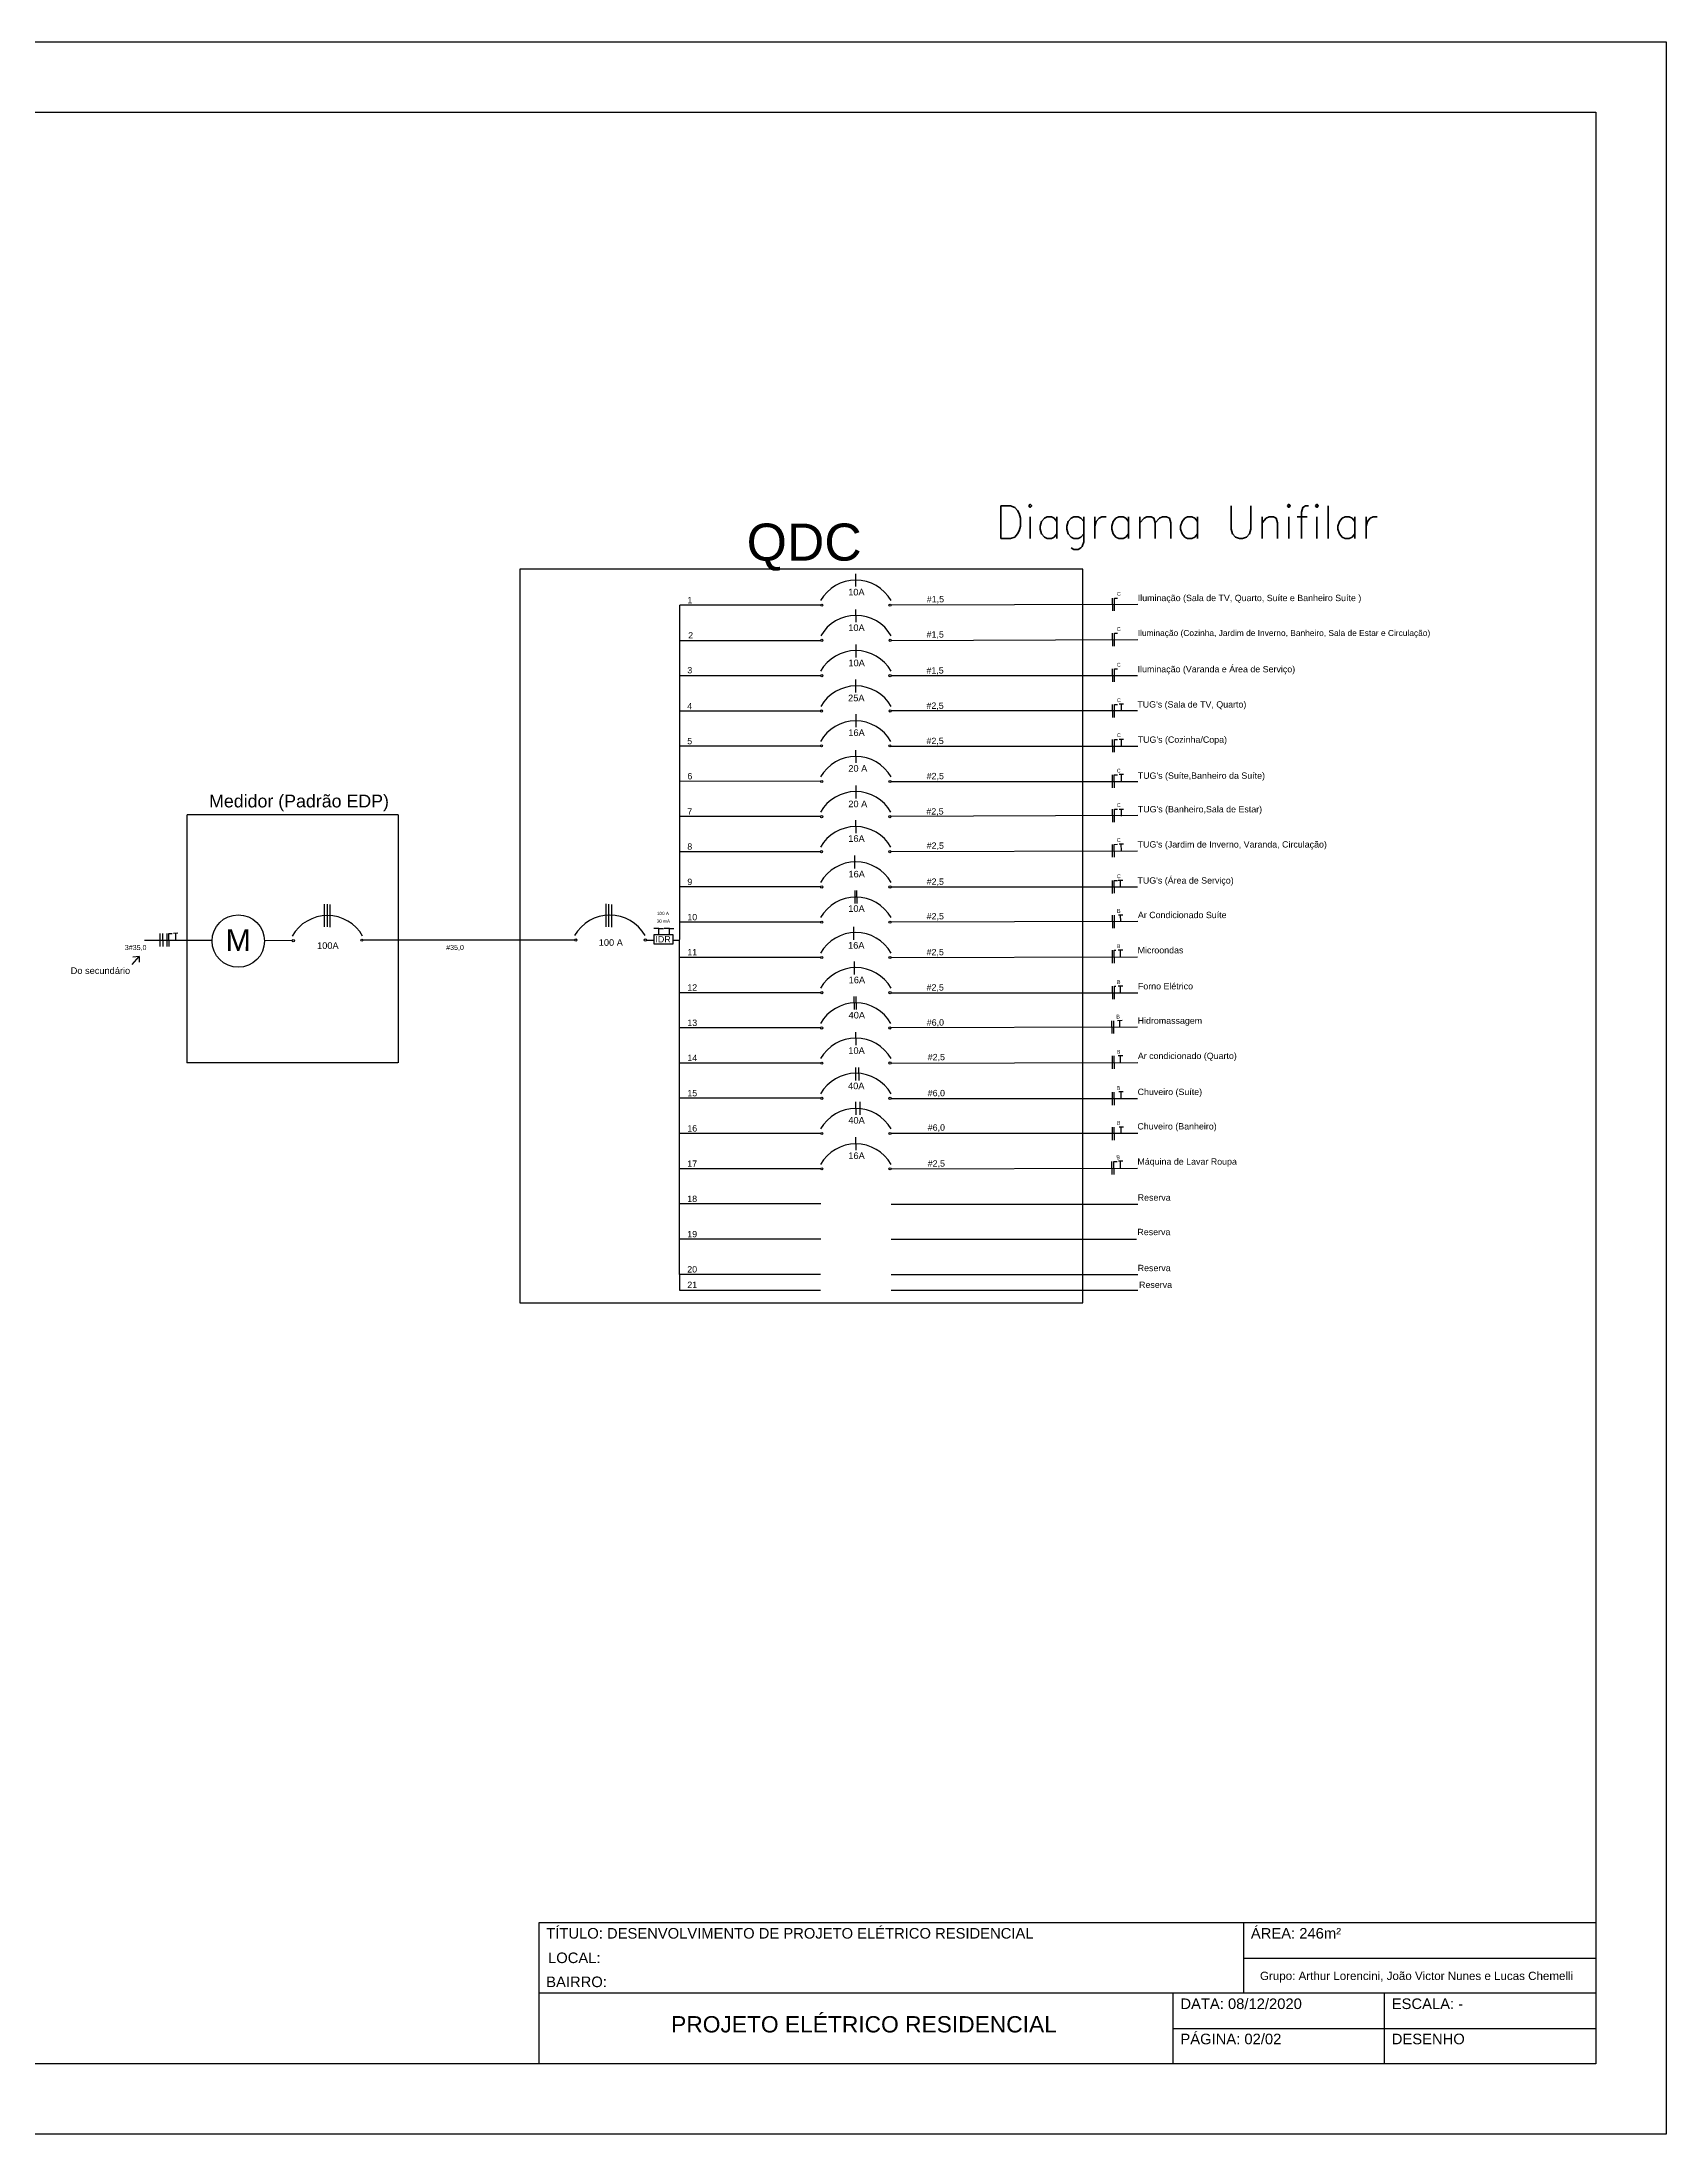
# Model space of a CAD drawing. Extents: x 20 to 1815, y -14679 to 245.
# Drawn here: x 82.2 to 105.25, y -61.38 to -31.68 of the extents above; entities that cross this region are included whole.
import ezdxf

# ---------------------------------------------------------------- set-up
doc = ezdxf.new("R2010")
doc.units = 0
doc.header["$MEASUREMENT"] = 0
doc.linetypes.add('HIDDEN', pattern=[0.375, 0.25, -0.125])
doc.linetypes.add('HIDDEN2', pattern=[4.7625, 3.175, -1.5875])
doc.layers.get('0').update_dxf_attribs({"linetype": 'CONTINUOUS'})
doc.layers.add('TEXTO', color=1, linetype='CONTINUOUS')
doc.layers.add('TOMADAS', color=1, linetype='CONTINUOUS')
doc.styles.add('ARIAL', font='arial.ttf')
doc.styles.add('ARIALN', font='arial.ttf')
doc.styles.add('ROMANS', font='romans.shx')

# ---------------------------------------------------------------- blocks, each defined once
blk = doc.blocks.new('BLOCOA3_LEGENDA')
at = {"layer": 'TOMADAS'}
for p, q in [((2.5, -1), (41, -1)), ((41, -1), (41, -28.7)), ((26, -26.7), (26, -28.7)), ((41, -26.7), (26, -26.7)), ((36, -26.7), (36, -27.7)), ((41, -27.7), (26, -27.7)), ((35, -27.7), (35, -28.7)), ((38, -27.7), (38, -28.7)), ((35, -28.2), (41, -28.2)), ((41, -28.7), (2.5, -28.7))]:
    blk.add_line(p, q, dxfattribs=at)
blk.add_lwpolyline([(0, 0), (42, 0), (42, -29.7), (0, -29.7)], close=True, dxfattribs=at)

msp = doc.modelspace()

# ---------------------------------------------------------------- linework, layer by layer
for p, q in [((88.982, -39.158), (88.982, -49.575)), ((96.971, -39.158), (88.982, -39.158)), ((96.971, -49.575), (96.971, -39.158)), ((91.249, -49.172), (91.251, -39.672)), ((93.25, -39.672), (91.251, -39.672)), ((97.751, -39.661), (94.25, -39.672)), ((91.25, -40.171), (93.253, -40.172)), ((94.251, -40.172), (97.751, -40.161)), ((91.249, -40.668), (93.251, -40.671)), ((94.251, -40.672), (97.749, -40.672)), ((93.248, -41.174), (91.249, -41.177)), ((97.745, -41.172), (94.253, -41.172)), ((93.248, -41.671), (91.248, -41.674)), ((94.248, -41.672), (97.75, -41.672)), ((93.25, -42.174), (91.247, -42.171)), ((94.25, -42.172), (97.751, -42.172)), ((84.254, -42.648), (84.254, -46.17)), ((87.252, -42.647), (84.257, -42.647)), ((87.252, -42.647), (87.252, -46.168)), ((93.249, -42.673), (91.25, -42.673)), ((97.752, -42.659), (94.25, -42.672)), ((93.248, -43.172), (91.25, -43.171)), ((94.25, -43.17), (97.749, -43.159)), ((93.249, -43.671), (91.25, -43.671)), ((94.248, -43.67), (97.747, -43.67)), ((93.249, -44.172), (91.25, -44.172)), ((97.753, -44.161), (94.249, -44.172)), ((84.614, -44.433), (84.254, -44.433)), ((85.751, -44.433), (85.357, -44.436)), ((87.252, -44.426), (86.754, -44.426)), ((88.982, -44.426), (87.252, -44.426)), ((89.759, -44.425), (88.982, -44.426)), ((90.777, -44.425), (90.881, -44.425)), ((91.156, -44.425), (91.25, -44.425)), ((93.249, -44.672), (91.25, -44.671)), ((94.25, -44.672), (97.749, -44.661)), ((93.25, -45.172), (91.249, -45.172)), ((94.251, -45.172), (97.753, -45.172)), ((93.248, -45.672), (91.249, -45.672)), ((97.749, -45.661), (94.252, -45.671)), ((87.249, -46.17), (84.254, -46.17)), ((93.25, -46.172), (91.249, -46.171)), ((94.25, -46.172), (97.752, -46.161)), ((93.25, -46.671), (91.249, -46.671)), ((94.251, -46.672), (97.749, -46.672)), ((93.251, -47.172), (91.249, -47.172)), ((97.75, -47.172), (94.251, -47.172)), ((93.25, -47.672), (91.249, -47.672)), ((94.25, -47.672), (97.746, -47.661)), ((93.251, -48.171), (91.249, -48.171)), ((94.251, -48.172), (97.75, -48.172)), ((93.251, -48.673), (91.249, -48.673)), ((94.25, -48.671), (97.734, -48.671)), ((93.25, -49.172), (91.249, -49.172)), ((94.251, -49.172), (97.75, -49.172)), ((88.982, -49.575), (96.971, -49.575))]:
    msp.add_line(p, q)
at = {"color": 7, "linetype": 'Continuous'}
for p, q in [((86.209, -44.238), (86.209, -43.915)), ((86.25, -44.239), (86.25, -43.916)), ((86.291, -44.243), (86.291, -43.919)), ((90.205, -44.237), (90.205, -43.913)), ((90.246, -44.238), (90.246, -43.914)), ((90.287, -44.241), (90.287, -43.918)), ((84.254, -44.433), (83.656, -44.433)), ((90.955, -44.262), (90.881, -44.262)), ((90.955, -44.351), (90.955, -44.262)), ((90.955, -44.262), (91.02, -44.262)), ((91.103, -44.262), (91.029, -44.262)), ((91.103, -44.351), (91.103, -44.262)), ((91.103, -44.262), (91.168, -44.262)), ((83.479, -44.771), (83.58, -44.66)), ((83.58, -44.66), (83.488, -44.67)), ((83.58, -44.66), (83.58, -44.738)), ((97.418, -44.57), (97.44, -44.57)), ((97.419, -45.08), (97.442, -45.08)), ((91.249, -49.172), (91.249, -49.393)), ((91.249, -49.393), (93.25, -49.393)), ((94.251, -49.393), (97.75, -49.393))]:
    msp.add_line(p, q, dxfattribs=at)
msp.add_lwpolyline([(90.881, -44.478), (91.156, -44.478), (91.156, -44.352), (90.881, -44.352)], close=True, dxfattribs=at)
for centre, radius in [((93.266, -39.672), 0.0151), ((94.235, -39.672), 0.0151), ((93.268, -40.171), 0.0151), ((94.237, -40.171), 0.0151), ((93.266, -40.672), 0.0151), ((94.235, -40.672), 0.0151), ((93.263, -41.174), 0.0151), ((94.237, -41.173), 0.0151), ((93.263, -41.669), 0.0151), ((94.232, -41.669), 0.0151), ((93.265, -42.174), 0.0151), ((94.234, -42.174), 0.0151), ((93.264, -42.673), 0.0151), ((94.233, -42.673), 0.0151), ((93.262, -43.171), 0.0151), ((94.232, -43.171), 0.0151), ((93.265, -43.671), 0.0151), ((94.234, -43.671), 0.0151), ((84.985, -44.439), 0.372), ((93.265, -44.171), 0.0151), ((94.234, -44.17), 0.0151), ((85.766, -44.433), 0.0151), ((86.739, -44.426), 0.0151), ((89.775, -44.425), 0.0151), ((90.762, -44.425), 0.0151), ((93.265, -44.673), 0.0151), ((94.234, -44.673), 0.0151), ((93.266, -45.171), 0.0151), ((94.235, -45.171), 0.0151), ((93.264, -45.673), 0.0151), ((94.233, -45.673), 0.0151), ((93.266, -46.172), 0.0151), ((94.235, -46.171), 0.0151), ((93.266, -46.672), 0.0151), ((94.235, -46.672), 0.0151), ((93.266, -47.171), 0.0151), ((94.235, -47.171), 0.0151), ((93.266, -47.673), 0.0151), ((94.235, -47.673), 0.0151)]:
    msp.add_circle(centre, radius)
for centre in [(93.75, -39.891), (93.752, -40.391), (93.75, -40.891), (93.752, -41.393), (93.747, -41.889), (93.749, -42.393), (93.748, -42.893), (93.747, -43.39), (93.749, -43.89), (93.749, -44.39), (86.25, -44.652), (90.259, -44.645), (93.75, -44.893), (93.75, -45.391), (93.748, -45.892), (93.75, -46.391), (93.75, -46.891), (93.75, -47.39), (93.75, -47.893)]:
    msp.add_arc(centre, 0.575, 29.5901, 150.4274)
at = {"layer": 'TOMADAS', "color": 7}
for p, q in [((93.751, -39.408), (93.749, -39.225)), ((93.753, -39.914), (93.751, -39.731)), ((97.396, -39.754), (97.393, -39.571)), ((97.422, -39.753), (97.42, -39.57)), ((97.42, -39.57), (97.465, -39.57)), ((97.395, -40.253), (97.393, -40.07)), ((97.421, -40.253), (97.419, -40.07)), ((97.419, -40.07), (97.465, -40.07)), ((93.754, -40.413), (93.752, -40.23)), ((97.395, -40.76), (97.393, -40.577)), ((97.421, -40.76), (97.419, -40.577)), ((97.419, -40.577), (97.465, -40.577)), ((93.751, -40.91), (93.749, -40.726)), ((93.754, -41.403), (93.752, -41.22)), ((97.395, -41.264), (97.393, -41.081)), ((97.419, -41.081), (97.465, -41.08)), ((97.421, -41.264), (97.419, -41.081)), ((97.55, -41.078), (97.486, -41.078)), ((97.519, -41.173), (97.518, -41.078)), ((97.395, -41.76), (97.393, -41.577)), ((97.419, -41.577), (97.465, -41.576)), ((97.421, -41.76), (97.419, -41.577)), ((97.55, -41.576), (97.486, -41.577)), ((97.519, -41.672), (97.518, -41.577)), ((93.753, -41.911), (93.751, -41.728)), ((97.394, -42.265), (97.392, -42.081)), ((97.42, -42.264), (97.418, -42.081)), ((97.418, -42.081), (97.464, -42.081)), ((97.55, -42.076), (97.486, -42.077)), ((97.519, -42.172), (97.518, -42.077)), ((93.754, -42.414), (93.752, -42.231)), ((93.753, -42.906), (93.751, -42.723)), ((97.395, -42.752), (97.393, -42.569)), ((97.421, -42.752), (97.419, -42.569)), ((97.419, -42.569), (97.465, -42.569)), ((97.55, -42.57), (97.486, -42.57)), ((97.519, -42.665), (97.518, -42.57)), ((97.549, -43.065), (97.485, -43.065)), ((93.737, -43.408), (93.735, -43.224)), ((97.394, -43.25), (97.392, -43.067)), ((97.418, -43.067), (97.464, -43.066)), ((97.42, -43.25), (97.418, -43.067)), ((97.518, -43.16), (97.517, -43.065)), ((97.394, -43.762), (97.392, -43.579)), ((97.42, -43.761), (97.418, -43.578)), ((97.418, -43.578), (97.464, -43.578)), ((97.538, -43.578), (97.474, -43.578)), ((97.507, -43.67), (97.506, -43.578)), ((93.74, -43.907), (93.738, -43.723)), ((93.767, -43.907), (93.765, -43.723)), ((93.723, -44.422), (93.721, -44.238)), ((97.396, -44.254), (97.394, -44.071)), ((97.423, -44.254), (97.421, -44.071)), ((97.54, -44.07), (97.476, -44.071)), ((97.509, -44.162), (97.508, -44.07)), ((83.878, -44.518), (83.876, -44.334)), ((83.918, -44.518), (83.916, -44.334)), ((83.976, -44.518), (83.974, -44.334)), ((84.002, -44.517), (84, -44.334)), ((84, -44.334), (84.046, -44.334)), ((84.128, -44.329), (84.064, -44.33)), ((84.097, -44.421), (84.096, -44.329)), ((93.732, -44.913), (93.73, -44.729)), ((97.394, -44.753), (97.392, -44.57)), ((97.42, -44.753), (97.418, -44.57)), ((97.538, -44.569), (97.474, -44.57)), ((97.506, -44.661), (97.506, -44.57)), ((97.395, -45.263), (97.393, -45.08)), ((97.421, -45.263), (97.419, -45.08)), ((97.539, -45.08), (97.475, -45.08)), ((97.507, -45.171), (97.507, -45.08)), ((93.73, -45.413), (93.728, -45.228)), ((93.757, -45.413), (93.755, -45.228)), ((93.753, -45.916), (93.751, -45.733)), ((97.386, -45.753), (97.384, -45.57)), ((97.412, -45.753), (97.41, -45.57)), ((97.529, -45.569), (97.465, -45.57)), ((97.498, -45.661), (97.497, -45.57)), ((93.75, -46.417), (93.748, -46.234)), ((93.796, -46.417), (93.794, -46.234)), ((97.393, -46.254), (97.391, -46.07)), ((97.419, -46.253), (97.417, -46.07)), ((97.537, -46.07), (97.473, -46.07)), ((97.505, -46.161), (97.505, -46.07)), ((97.394, -46.768), (97.392, -46.585)), ((97.42, -46.768), (97.418, -46.585)), ((97.546, -46.58), (97.482, -46.58)), ((97.515, -46.672), (97.514, -46.58)), ((93.753, -46.905), (93.751, -46.722)), ((93.811, -46.905), (93.809, -46.722)), ((97.394, -47.264), (97.392, -47.081)), ((97.42, -47.264), (97.418, -47.081)), ((97.549, -47.08), (97.485, -47.08)), ((97.517, -47.172), (97.517, -47.08)), ((93.753, -47.408), (93.751, -47.225)), ((97.387, -47.753), (97.385, -47.57)), ((97.414, -47.752), (97.412, -47.569)), ((97.412, -47.569), (97.457, -47.569)), ((97.54, -47.564), (97.476, -47.565)), ((97.508, -47.656), (97.508, -47.564))]:
    msp.add_line(p, q, dxfattribs=at)
at = {"layer": 'TOMADAS'}
msp.add_line((99.25, -58.875), (104.25, -58.875), dxfattribs=at)

# ---------------------------------------------------------------- block references
at = {"layer": 'TEXTO'}
msp.add_blockref('BLOCOA3_LEGENDA', (63.25, -31.675), dxfattribs=at)

# ---------------------------------------------------------------- texts
at = {"style": 'ARIAL'}
for s, height, p in [('QDC', 0.526, (92.2, -39.039)), ('10A', 0.0937, (93.641, -39.533)), ('10A', 0.0937, (93.642, -40.039)), ('10A', 0.0937, (93.644, -40.538)), ('25A', 0.0937, (93.64, -41.035)), ('16A', 0.0937, (93.643, -41.528)), ('20 A', 0.0937, (93.643, -42.036)), ('Medidor (Padrão EDP)', 0.1807, (84.57, -42.542)), ('20 A', 0.0937, (93.643, -42.539)), ('16A', 0.0937, (93.642, -43.031)), ('16A', 0.0937, (93.645, -43.536)), ('10A', 0.0937, (93.642, -44.025)), ('30 mA ', 0.0469, (90.923, -44.18)), ('100 A ', 0.0469, (90.926, -44.071)), ('100A', 0.0937, (86.103, -44.551)), ('100 A', 0.0937, (90.101, -44.507)), ('16A', 0.0937, (93.639, -44.547)), ('Do secundário', 0.09372, (82.606, -44.906)), ('16A', 0.0937, (93.648, -45.038)), ('40A', 0.0937, (93.647, -45.538)), ('10A', 0.0937, (93.643, -46.041)), ('40A', 0.0937, (93.639, -46.542)), ('40A', 0.0937, (93.643, -47.03)), ('16A', 0.0937, (93.643, -47.533))]:
    msp.add_text(s, height=height, dxfattribs=at).set_placement(p)
msp.add_text('M', height=0.31, rotation=359.9644, dxfattribs=at).set_placement((84.803, -44.581))
at = {"attachment_point": 1, "style": 'ARIAL'}
for s, insert, char_height, width in [('\\pxi-4,l4,t2;^I   1', (91.074, -39.554), 0.09, 34.49035), ('\\pxi-3,l4,t4;#1,5', (94.667, -39.541), 0.09, 34.65257), ('Iluminação (Sala de TV, Quarto, Suíte e Banheiro Suíte )', (97.751, -39.524), 0.09, 34.59102), ('\\pxi-4,l4,t2;^I   2', (91.085, -40.054), 0.09, 34.49035), ('\\pxi-3,l4,t4;#1,5', (94.664, -40.041), 0.09, 34.65257), ('Iluminação (Cozinha, Jardim de Inverno, Banheiro, Sala de Estar e Circulação)', (97.751, -40.024), 0.085, 34.59102), ('\\pxi-4,l4,t2;^I   3', (91.073, -40.55), 0.09, 34.49035), ('\\pxi-3,l4,t4;#1,5', (94.662, -40.552), 0.09, 34.65257), ('Iluminação (Varanda e Área de Serviço)', (97.749, -40.535), 0.09, 34.59311), ('\\pxi-4,l4,t2;^I   4', (91.072, -41.059), 0.09, 34.49035), ('\\pxi-3,l4,t4;#2,5', (94.662, -41.053), 0.09, 34.65257), ("TUG's (Sala de TV, Quarto)", (97.745, -41.035), 0.09, 34.58399), ('\\pxi-4,l4,t2;^I   5', (91.072, -41.556), 0.09, 34.49035), ('\\pxi-3,l4,t4;#2,5', (94.662, -41.553), 0.09, 34.65257), ("TUG's (Cozinha/Copa)", (97.75, -41.535), 0.09, 34.57839), ('\\pxi-4,l4,t2;^I   6', (91.074, -42.053), 0.09, 34.49035), ('\\pxi-3,l4,t4;#2,5', (94.665, -42.052), 0.09, 34.65257), ("TUG's (Suíte,Banheiro da Suíte)", (97.751, -42.046), 0.09, 34.57744), ('\\pxi-4,l4,t2;^I   7', (91.073, -42.554), 0.09, 34.49035), ('\\pxi-3,l4,t4;#2,5', (94.661, -42.553), 0.09, 34.65257), ("TUG's (Banheiro,Sala de Estar)", (97.752, -42.523), 0.09, 34.57684), ('\\pxi-4,l4,t2;^I   8', (91.073, -43.053), 0.09, 34.49035), ('\\pxi-3,l4,t4;#2,5', (94.665, -43.04), 0.09, 34.65257), ("TUG's (Jardim de Inverno, Varanda, Circulação)", (97.749, -43.022), 0.09, 34.57928), ('\\pxi-4,l4,t2;^I   9', (91.073, -43.553), 0.09, 34.49035), ('\\pxi-3,l4,t4;#2,5', (94.665, -43.551), 0.09, 34.65257), ("TUG's (Área de Serviço)", (97.747, -43.534), 0.09, 34.58161), ('\\pxi-4,l4,t2;^I   10', (91.073, -44.054), 0.09, 34.49035), ('\\pxi-3,l4,t4;#2,5', (94.665, -44.042), 0.09, 34.65257), ('Ar Condicionado Suíte', (97.753, -44.024), 0.09, 34.57598), ('\\pxi-3,l4,t4;3#35,0', (83.302, -44.495), 0.072, 27.72206), ('\\pxi-3,l4,t4;#35,0', (87.863, -44.494), 0.072, 27.72206), ('\\pxi-4,l4,t2;^I   IDR', (90.621, -44.369), 0.09, 34.49035), ('\\pxi-3,l4,t4;#2,5', (94.664, -44.551), 0.09, 34.65257), ('Microondas', (97.749, -44.524), 0.09, 34.57992), ('\\pxi-4,l4,t2;^I   11', (91.073, -44.553), 0.09, 34.49035), ('\\pxi-4,l4,t2;^I   12', (91.073, -45.053), 0.09, 34.49035), ('\\pxi-3,l4,t4;#2,5', (94.664, -45.052), 0.09, 34.65257), ('Forno Elétrico', (97.753, -45.035), 0.09, 34.57598), ('\\pxi-4,l4,t2;^I   13', (91.073, -45.554), 0.09, 34.49035), ('\\pxi-3,l4,t4;#6,0', (94.666, -45.55), 0.09, 34.65257), ('Hidromassagem', (97.749, -45.524), 0.09, 34.5795), ('Ar condicionado (Quarto)', (97.752, -46.024), 0.09, 34.57701), ('\\pxi-4,l4,t2;^I   14', (91.073, -46.053), 0.09, 34.49035), ('\\pxi-3,l4,t4;#2,5', (94.68, -46.041), 0.09, 34.65257), ('\\pxi-4,l4,t2;^I   15', (91.073, -46.553), 0.09, 34.49035), ('\\pxi-3,l4,t4;#6,0', (94.68, -46.552), 0.09, 34.65257), ('Chuveiro (Suíte)', (97.749, -46.535), 0.09, 34.5795), ('\\pxi-4,l4,t2;^I   16', (91.073, -47.053), 0.09, 34.49035), ('\\pxi-3,l4,t4;#6,0', (94.68, -47.041), 0.09, 34.65257), ('Chuveiro (Banheiro)', (97.746, -47.024), 0.09, 34.58321), ('Máquina de Lavar Roupa', (97.746, -47.524), 0.09, 34.58321), ('\\pxi-4,l4,t2;^I   17', (91.072, -47.554), 0.09, 34.49035), ('\\pxi-3,l4,t4;#2,5', (94.68, -47.551), 0.09, 34.65257), ('\\pxi-4,l4,t2;^I   18', (91.072, -48.053), 0.09, 34.49035), ('Reserva', (97.75, -48.035), 0.09, 34.57921), ('\\pxi-4,l4,t2;^I   19', (91.072, -48.554), 0.09, 34.49035), ('Reserva', (97.746, -48.524), 0.09, 34.58321), ('\\pxi-4,l4,t2;^I   20', (91.072, -49.054), 0.09, 34.49035), ('\\pxi-4,l4,t2;^I   21', (91.073, -49.274), 0.09, 34.49035), ('Reserva', (97.75, -49.035), 0.09, 34.57921), ('Reserva', (97.769, -49.273), 0.09, 34.57921)]:
    msp.add_mtext(s, dxfattribs=dict(at, insert=insert, char_height=char_height, width=width))
at = {"layer": 'TOMADAS', "color": 7, "linetype": 'HIDDEN', "style": 'ROMANS'}
msp.add_text('Diagrama Unifilar', height=0.46529, dxfattribs=at).set_placement((95.727, -38.726))
at = {"layer": 'TOMADAS', "color": 7, "linetype": 'HIDDEN2'}
for s, p in [('C', (97.456, -39.538)), ('C', (97.455, -40.038)), ('C', (97.455, -40.545)), ('C', (97.455, -41.048)), ('C', (97.455, -41.544)), ('C', (97.454, -42.049)), ('C', (97.455, -42.537)), ('C', (97.454, -43.034)), ('C', (97.455, -43.547)), ('B', (97.457, -44.04)), ('B', (97.454, -44.539)), ('B', (97.455, -45.049)), ('B', (97.446, -45.539)), ('B', (97.453, -46.039)), ('B', (97.454, -46.553)), ('B', (97.455, -47.048)), ('B', (97.448, -47.537))]:
    msp.add_text(s, height=0.0549, rotation=0.6338, dxfattribs=at).set_placement(p)
at = {"layer": 'TOMADAS', "ltscale": 0.35, "style": 'ARIALN'}
for s, height, p in [('TÍTULO: DESENVOLVIMENTO DE PROJETO ELÉTRICO RESIDENCIAL', 0.15, (89.356, -58.599)), ('ÁREA: 246m²', 0.15, (99.356, -58.599)), ('LOCAL: ', 0.15, (89.381, -58.947)), ('Grupo: Arthur Lorencini, João Victor Nunes e Lucas Chemelli', 0.11754, (99.486, -59.187)), ('BAIRRO: ', 0.15, (89.355, -59.288)), ('DATA: 08/12/2020', 0.15, (98.356, -59.599)), ('ESCALA: -', 0.15, (101.356, -59.599)), ('PÁGINA: 02/02', 0.15, (98.356, -60.099)), ('DESENHO', 0.15, (101.356, -60.099))]:
    msp.add_text(s, height=height, dxfattribs=at).set_placement(p)
at = {"layer": 'TOMADAS', "insert": (91.128, -59.7), "char_height": 0.23126, "attachment_point": 1, "style": 'ARIALN'}
msp.add_mtext_dynamic_manual_height_columns('PROJETO ELÉTRICO RESIDENCIAL', width=36.06957, gutter_width=5, heights=[0], dxfattribs=at)

doc.saveas('drawing.dxf')
